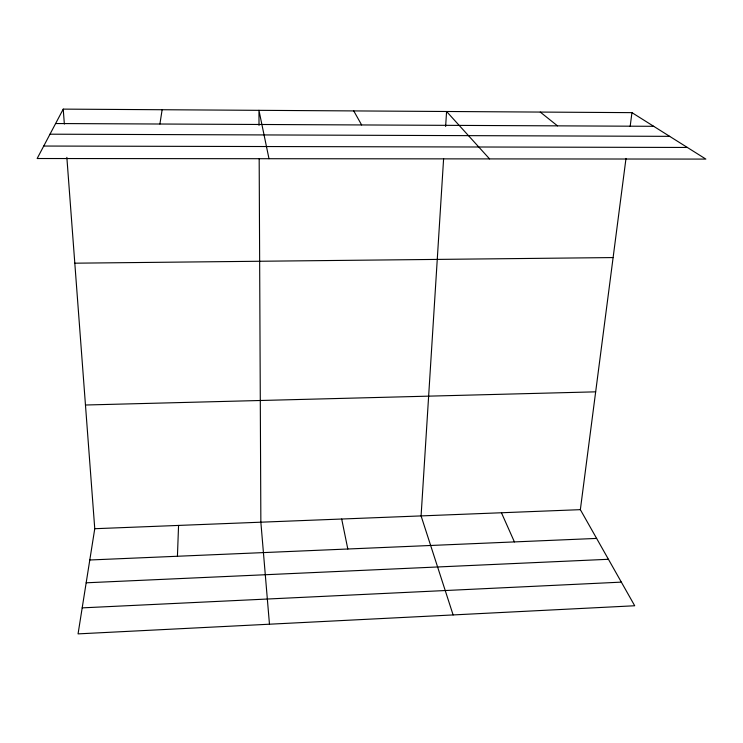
<?xml version="1.0" encoding="UTF-8"?>
<svg xmlns="http://www.w3.org/2000/svg" width="743" height="743" viewBox="0 0 743 743"><rect width="100%" height="100%" fill="white"/><g stroke="black" fill="none" stroke-linecap="round" stroke-linejoin="round"><path stroke-width="1.11" d="M177.428 556.266L178.561 525.422M443.608 158.696L421.086 515.911L453.119 614.935M445.633 126.459L446.58 111.496L489.563 158.9M66.851 157.349L94.76 528.71L78.061 633.881L634.708 605.759L580.357 509.661L625.996 158.435M630.166 126.375L631.949 112.639L63.229 109.119L37.15 158.519L705.85 159.086L631.949 112.639M159.912 124.016L162.132 109.732M82.194 607.867L621.343 582.131M86.169 582.8L608.415 559.284M89.792 559.99L596.61 538.415M94.76 528.71L580.357 509.661M85.464 405.009L595.663 391.84M74.802 263.189L613.114 257.57M43.735 146.046L687.349 147.458M49.995 134.186L669.657 136.34M55.623 123.533L653.682 126.301M540.245 112.072L557.51 125.855M353.752 110.921L361.627 124.945M501.441 512.763L514.416 541.907M268.994 158.714L258.954 110.335L259.019 125.391M341.687 519.023L347.817 549.003M269.468 624.204L260.858 522.19L259.177 158.965M63.229 109.119L64.353 124.053"/></g></svg>
